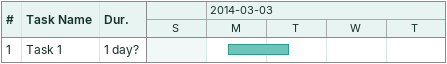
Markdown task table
| ID | Task | Duration | Start | Finish |
|---|---|---|---|---|
| 1 | Task 1 | 1d? | 2014-03-03 | 2014-03-04 |
